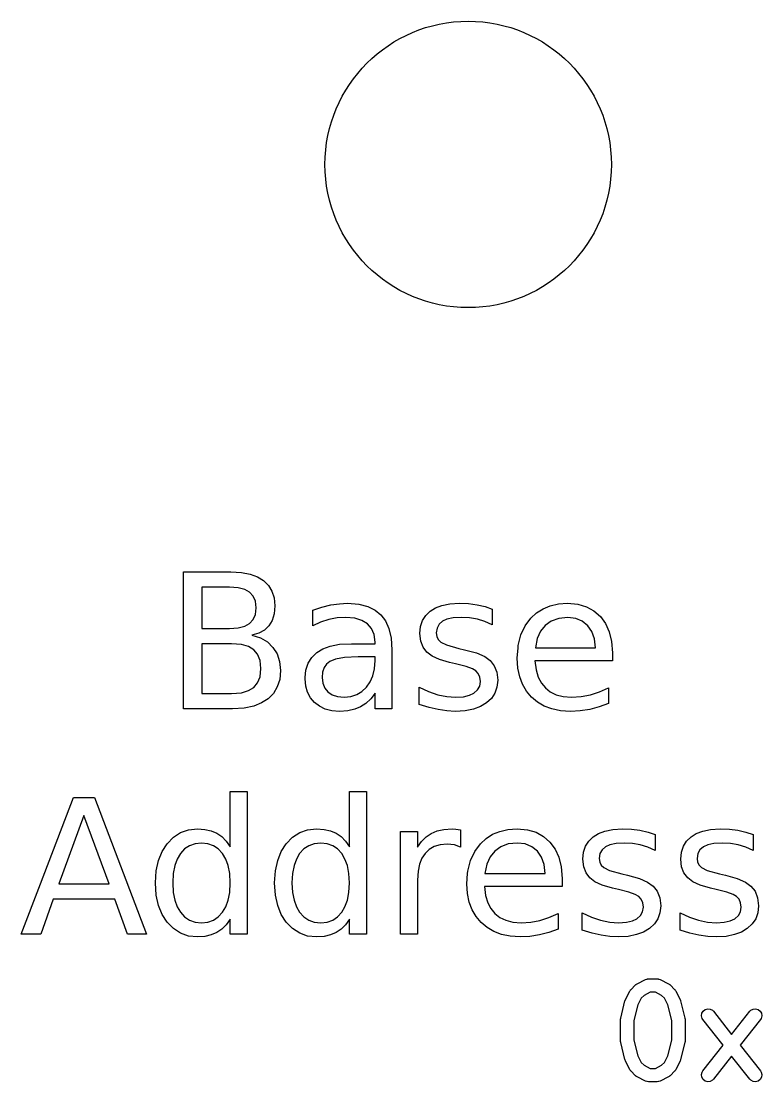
# Model space of a CAD drawing. Extents: x 2.38 to 6.32, y -6.44 to -4.5.
# Drawn here: x 2.3834 to 2.7092, y -5.576 to -5.1095 of the extents above; entities that cross this region are included whole.
import ezdxf

# ---------------------------------------------------------------- set-up
doc = ezdxf.new("R2010")
doc.units = 0
doc.header["$MEASUREMENT"] = 0
doc.layers.add('BLACK', color=7, linetype='CONTINUOUS')

msp = doc.modelspace()

# ---------------------------------------------------------------- linework, layer by layer
at = {"layer": 'BLACK', "linetype": 'CONTINUOUS'}
for p, q in [((2.45473, -5.3766), (2.45473, -5.35168)), ((2.45473, -5.35168), (2.47555, -5.35168)), ((2.47555, -5.35168), (2.48028, -5.35196)), ((2.48028, -5.35196), (2.48416, -5.35275)), ((2.48416, -5.35275), (2.48733, -5.35396)), ((2.48733, -5.35396), (2.48991, -5.35556)), ((2.47494, -5.35837), (2.46288, -5.35837)), ((2.46288, -5.35837), (2.46288, -5.3766)), ((2.47888, -5.35867), (2.47494, -5.35837)), ((2.48176, -5.35946), (2.47888, -5.35867)), ((2.48384, -5.36064), (2.48176, -5.35946)), ((2.48991, -5.35556), (2.4921, -5.35769)), ((2.4921, -5.35769), (2.49365, -5.36018)), ((2.48543, -5.36235), (2.48384, -5.36064)), ((2.48641, -5.36457), (2.48543, -5.36235)), ((2.49365, -5.36018), (2.49462, -5.36312)), ((2.49462, -5.36312), (2.49495, -5.36662)), ((2.48677, -5.36748), (2.48641, -5.36457)), ((2.48641, -5.37042), (2.48677, -5.36748)), ((2.49495, -5.36662), (2.49464, -5.37024)), ((2.51161, -5.36852), (2.51567, -5.3672)), ((2.51161, -5.37545), (2.51161, -5.36852)), ((2.51567, -5.3672), (2.51951, -5.36627)), ((2.51951, -5.36627), (2.52333, -5.36571)), ((2.52333, -5.36571), (2.52698, -5.36552)), ((2.52698, -5.36552), (2.53189, -5.36589)), ((2.53189, -5.36589), (2.53586, -5.36691)), ((2.53586, -5.36691), (2.53906, -5.36849)), ((2.53906, -5.36849), (2.54162, -5.37061)), ((2.56331, -5.36899), (2.56563, -5.36756)), ((2.56563, -5.36756), (2.56846, -5.36648)), ((2.56846, -5.36648), (2.57193, -5.36578)), ((2.57193, -5.36578), (2.57614, -5.36552)), ((2.57614, -5.36552), (2.58019, -5.36569)), ((2.58019, -5.36569), (2.58389, -5.36616)), ((2.58389, -5.36616), (2.58742, -5.36696)), ((2.58742, -5.36696), (2.59058, -5.36806)), ((2.59058, -5.36806), (2.59058, -5.37498)), ((2.61011, -5.36973), (2.61293, -5.36793)), ((2.61293, -5.36793), (2.61611, -5.36662)), ((2.61611, -5.36662), (2.61968, -5.36581)), ((2.61968, -5.36581), (2.62374, -5.36552)), ((2.62374, -5.36552), (2.62822, -5.36592)), ((2.62822, -5.36592), (2.63204, -5.36704)), ((2.63204, -5.36704), (2.63533, -5.36886)), ((2.48384, -5.37435), (2.48542, -5.37265)), ((2.48542, -5.37265), (2.48641, -5.37042)), ((2.49375, -5.37313), (2.49237, -5.37545)), ((2.49464, -5.37024), (2.49375, -5.37313)), ((2.51867, -5.37268), (2.51507, -5.37383)), ((2.52238, -5.37199), (2.51867, -5.37268)), ((2.52621, -5.37175), (2.52238, -5.37199)), ((2.53018, -5.37211), (2.52621, -5.37175)), ((2.53327, -5.37307), (2.53018, -5.37211)), ((2.53567, -5.37458), (2.53327, -5.37307)), ((2.54162, -5.37061), (2.54362, -5.37327)), ((2.54362, -5.37327), (2.54512, -5.37661)), ((2.5591, -5.37573), (2.55996, -5.37311)), ((2.55996, -5.37311), (2.56135, -5.37089)), ((2.56135, -5.37089), (2.56331, -5.36899)), ((2.56874, -5.37345), (2.5672, -5.37477)), ((2.57067, -5.37258), (2.56874, -5.37345)), ((2.57336, -5.37198), (2.57067, -5.37258)), ((2.57703, -5.37175), (2.57336, -5.37198)), ((2.58062, -5.37196), (2.57703, -5.37175)), ((2.58405, -5.37256), (2.58062, -5.37196)), ((2.58737, -5.37357), (2.58405, -5.37256)), ((2.60504, -5.37547), (2.60758, -5.37205)), ((2.60758, -5.37205), (2.61011, -5.36973)), ((2.61655, -5.37336), (2.61387, -5.37527)), ((2.61982, -5.37218), (2.61655, -5.37336)), ((2.62382, -5.37175), (2.61982, -5.37218)), ((2.62732, -5.37218), (2.62382, -5.37175)), ((2.63021, -5.37339), (2.62732, -5.37218)), ((2.63264, -5.3754), (2.63021, -5.37339)), ((2.63533, -5.36886), (2.63816, -5.37138)), ((2.63816, -5.37138), (2.64041, -5.37444)), ((2.45473, -5.40522), (2.45473, -5.3766)), ((2.46288, -5.3766), (2.47494, -5.3766)), ((2.47494, -5.3766), (2.47888, -5.3763)), ((2.47888, -5.3763), (2.48176, -5.37552)), ((2.48176, -5.37552), (2.48384, -5.37435)), ((2.49045, -5.37731), (2.48796, -5.37868)), ((2.49237, -5.37545), (2.49045, -5.37731)), ((2.51507, -5.37383), (2.51161, -5.37545)), ((2.53751, -5.37667), (2.53567, -5.37458)), ((2.53864, -5.37928), (2.53751, -5.37667)), ((2.54512, -5.37661), (2.5461, -5.3808)), ((2.55879, -5.37883), (2.5591, -5.37573)), ((2.5663, -5.37642), (2.56598, -5.37852)), ((2.5672, -5.37477), (2.5663, -5.37642)), ((2.59058, -5.37498), (2.58737, -5.37357)), ((2.60318, -5.37947), (2.60504, -5.37547)), ((2.6118, -5.37784), (2.61036, -5.38108)), ((2.61387, -5.37527), (2.6118, -5.37784)), ((2.63445, -5.378), (2.63264, -5.3754)), ((2.6356, -5.3812), (2.63445, -5.378)), ((2.64041, -5.37444), (2.64206, -5.37804)), ((2.64206, -5.37804), (2.6431, -5.38228)), ((2.48796, -5.37868), (2.48479, -5.37954)), ((2.48479, -5.37954), (2.4886, -5.38075)), ((2.4886, -5.38075), (2.49167, -5.38254)), ((2.49167, -5.38254), (2.49412, -5.38491)), ((2.53904, -5.38256), (2.53864, -5.37928)), ((2.53904, -5.38329), (2.53904, -5.38256)), ((2.5461, -5.3808), (2.54646, -5.38602)), ((2.55916, -5.3822), (2.55879, -5.37883)), ((2.5602, -5.3849), (2.55916, -5.3822)), ((2.56598, -5.37852), (2.5662, -5.38014)), ((2.5662, -5.38014), (2.56686, -5.38147)), ((2.56686, -5.38147), (2.56795, -5.38257)), ((2.56795, -5.38257), (2.57047, -5.38384)), ((2.60201, -5.38416), (2.60318, -5.37947)), ((2.61036, -5.38108), (2.60958, -5.38518)), ((2.63604, -5.38514), (2.6356, -5.3812)), ((2.6431, -5.38228), (2.64347, -5.3873)), ((2.47595, -5.38329), (2.46288, -5.38329)), ((2.46288, -5.38329), (2.46288, -5.40522)), ((2.48027, -5.38364), (2.47595, -5.38329)), ((2.48342, -5.38457), (2.48027, -5.38364)), ((2.48569, -5.38596), (2.48342, -5.38457)), ((2.48739, -5.38795), (2.48569, -5.38596)), ((2.49412, -5.38491), (2.49594, -5.38779)), ((2.51121, -5.3893), (2.5134, -5.38718)), ((2.5134, -5.38718), (2.51601, -5.3856)), ((2.51601, -5.3856), (2.51931, -5.38438)), ((2.51931, -5.38438), (2.52346, -5.38358)), ((2.52346, -5.38358), (2.52863, -5.38329)), ((2.52863, -5.38329), (2.53904, -5.38329)), ((2.54646, -5.38602), (2.54646, -5.41191)), ((2.56186, -5.38708), (2.5602, -5.3849)), ((2.56409, -5.38877), (2.56186, -5.38708)), ((2.57047, -5.38384), (2.5759, -5.38537)), ((2.5759, -5.38537), (2.57844, -5.38594)), ((2.57844, -5.38594), (2.58365, -5.38738)), ((2.58365, -5.38738), (2.58726, -5.389)), ((2.60159, -5.3897), (2.60193, -5.38518)), ((2.60193, -5.38518), (2.60201, -5.38416)), ((2.60958, -5.38518), (2.63604, -5.38514)), ((2.64347, -5.3873), (2.64347, -5.39091)), ((2.48846, -5.39063), (2.48739, -5.38795)), ((2.48886, -5.39423), (2.48846, -5.39063)), ((2.49594, -5.38779), (2.49706, -5.39115)), ((2.49706, -5.39115), (2.49745, -5.3951)), ((2.50865, -5.39495), (2.50964, -5.39187)), ((2.50964, -5.39187), (2.51121, -5.3893)), ((2.51919, -5.39113), (2.51771, -5.39231)), ((2.52164, -5.39011), (2.51919, -5.39113)), ((2.5256, -5.38936), (2.52164, -5.39011)), ((2.53166, -5.38906), (2.5256, -5.38936)), ((2.53904, -5.38906), (2.53166, -5.38906)), ((2.53878, -5.39437), (2.53904, -5.39072)), ((2.53904, -5.39072), (2.53904, -5.38906)), ((2.56732, -5.39027), (2.56409, -5.38877)), ((2.57183, -5.39154), (2.56732, -5.39027)), ((2.57441, -5.39214), (2.57183, -5.39154)), ((2.57906, -5.39333), (2.57441, -5.39214)), ((2.58726, -5.389), (2.58968, -5.39074)), ((2.58968, -5.39074), (2.59148, -5.393)), ((2.60187, -5.39402), (2.60159, -5.3897)), ((2.64347, -5.39091), (2.60934, -5.39091)), ((2.60934, -5.39091), (2.60986, -5.39479)), ((2.48847, -5.39781), (2.48886, -5.39423)), ((2.49745, -5.3951), (2.49708, -5.39903)), ((2.50835, -5.39819), (2.50865, -5.39495)), ((2.51597, -5.39575), (2.51572, -5.39819)), ((2.51664, -5.39383), (2.51597, -5.39575)), ((2.51771, -5.39231), (2.51664, -5.39383)), ((2.53805, -5.39748), (2.53878, -5.39437)), ((2.58184, -5.39438), (2.57906, -5.39333)), ((2.58334, -5.39526), (2.58184, -5.39438)), ((2.58446, -5.39648), (2.58334, -5.39526)), ((2.58514, -5.398), (2.58446, -5.39648)), ((2.59148, -5.393), (2.5926, -5.39582)), ((2.5926, -5.39582), (2.593, -5.39938)), ((2.60267, -5.39782), (2.60187, -5.39402)), ((2.60986, -5.39479), (2.61083, -5.39799)), ((2.48569, -5.40251), (2.48739, -5.4005)), ((2.48739, -5.4005), (2.48847, -5.39781)), ((2.49708, -5.39903), (2.49603, -5.40234)), ((2.5083, -5.3987), (2.50835, -5.39819)), ((2.50858, -5.40193), (2.5083, -5.3987)), ((2.51572, -5.39819), (2.51603, -5.40073)), ((2.51603, -5.40073), (2.5169, -5.40279)), ((2.53531, -5.40243), (2.53689, -5.40014)), ((2.53689, -5.40014), (2.53805, -5.39748)), ((2.58506, -5.40197), (2.58538, -5.39993)), ((2.58538, -5.39993), (2.58514, -5.398)), ((2.593, -5.39938), (2.59268, -5.40242)), ((2.60395, -5.40117), (2.60267, -5.39782)), ((2.60569, -5.40413), (2.60395, -5.40117)), ((2.61083, -5.39799), (2.6122, -5.40061)), ((2.6122, -5.40061), (2.61396, -5.40276)), ((2.45473, -5.41191), (2.45473, -5.40522)), ((2.46288, -5.40522), (2.47595, -5.40522)), ((2.47595, -5.40522), (2.48027, -5.40486)), ((2.48027, -5.40486), (2.48342, -5.40392)), ((2.48342, -5.40392), (2.48569, -5.40251)), ((2.49434, -5.40514), (2.49196, -5.40753)), ((2.49603, -5.40234), (2.49434, -5.40514)), ((2.50936, -5.40469), (2.50858, -5.40193)), ((2.51063, -5.40708), (2.50936, -5.40469)), ((2.5169, -5.40279), (2.51832, -5.4045)), ((2.51832, -5.4045), (2.52019, -5.40576)), ((2.52019, -5.40576), (2.52251, -5.40655)), ((2.52841, -5.40654), (2.53101, -5.40571)), ((2.53101, -5.40571), (2.53329, -5.40435)), ((2.53329, -5.40435), (2.53531, -5.40243)), ((2.53904, -5.40499), (2.53716, -5.40756)), ((2.53904, -5.41191), (2.53904, -5.40499)), ((2.55847, -5.41006), (2.55847, -5.40245)), ((2.55847, -5.40245), (2.56262, -5.40439)), ((2.56262, -5.40439), (2.56658, -5.40574)), ((2.56658, -5.40574), (2.57058, -5.40656)), ((2.57796, -5.4066), (2.58059, -5.40597)), ((2.58059, -5.40597), (2.58256, -5.40503)), ((2.58256, -5.40503), (2.58414, -5.40364)), ((2.58414, -5.40364), (2.58506, -5.40197)), ((2.59175, -5.40505), (2.59022, -5.40735)), ((2.59268, -5.40242), (2.59175, -5.40505)), ((2.60791, -5.40676), (2.60569, -5.40413)), ((2.61396, -5.40276), (2.61614, -5.40449)), ((2.61614, -5.40449), (2.61872, -5.40575)), ((2.61872, -5.40575), (2.6218, -5.40655)), ((2.6297, -5.40657), (2.63377, -5.40579)), ((2.63377, -5.40579), (2.63773, -5.40451)), ((2.63773, -5.40451), (2.64173, -5.40268)), ((2.64173, -5.40268), (2.64173, -5.4096)), ((2.48569, -5.41071), (2.48148, -5.41159)), ((2.48914, -5.40934), (2.48569, -5.41071)), ((2.49196, -5.40753), (2.48914, -5.40934)), ((2.51239, -5.40916), (2.51063, -5.40708)), ((2.51455, -5.41082), (2.51239, -5.40916)), ((2.52251, -5.40655), (2.52541, -5.40683)), ((2.52541, -5.40683), (2.52841, -5.40654)), ((2.53505, -5.40957), (2.5327, -5.41109)), ((2.53716, -5.40756), (2.53505, -5.40957)), ((2.5628, -5.4114), (2.55847, -5.41006)), ((2.57058, -5.40656), (2.57449, -5.40683)), ((2.57449, -5.40683), (2.57796, -5.4066)), ((2.58802, -5.40938), (2.58547, -5.41091)), ((2.59022, -5.40735), (2.58802, -5.40938)), ((2.61053, -5.40897), (2.60791, -5.40676)), ((2.6135, -5.41071), (2.61053, -5.40897)), ((2.61686, -5.41199), (2.6135, -5.41071)), ((2.6218, -5.40655), (2.62548, -5.40683)), ((2.62548, -5.40683), (2.6297, -5.40657)), ((2.64173, -5.4096), (2.63768, -5.41109)), ((2.47635, -5.41191), (2.45473, -5.41191)), ((2.48148, -5.41159), (2.47635, -5.41191)), ((2.51705, -5.41204), (2.51455, -5.41082)), ((2.51998, -5.4128), (2.51705, -5.41204)), ((2.52343, -5.41306), (2.51998, -5.4128)), ((2.52704, -5.41282), (2.52343, -5.41306)), ((2.53011, -5.41215), (2.52704, -5.41282)), ((2.5327, -5.41109), (2.53011, -5.41215)), ((2.54646, -5.41191), (2.53904, -5.41191)), ((2.56676, -5.41231), (2.5628, -5.4114)), ((2.57067, -5.41288), (2.56676, -5.41231)), ((2.57432, -5.41306), (2.57067, -5.41288)), ((2.57873, -5.4128), (2.57432, -5.41306)), ((2.58241, -5.41206), (2.57873, -5.4128)), ((2.58547, -5.41091), (2.58241, -5.41206)), ((2.62068, -5.41278), (2.61686, -5.41199)), ((2.62503, -5.41306), (2.62068, -5.41278)), ((2.62932, -5.41284), (2.62503, -5.41306)), ((2.63354, -5.41218), (2.62932, -5.41284)), ((2.63768, -5.41109), (2.63354, -5.41218)), ((2.39183, -5.48897), (2.40637, -5.45089)), ((2.40637, -5.45089), (2.41561, -5.45089)), ((2.41561, -5.45089), (2.43856, -5.51112)), ((2.47534, -5.47258), (2.47534, -5.44835)), ((2.47534, -5.44835), (2.48277, -5.44835)), ((2.48277, -5.44835), (2.48277, -5.51112)), ((2.52779, -5.47258), (2.52779, -5.44835)), ((2.52779, -5.44835), (2.53521, -5.44835)), ((2.53521, -5.44835), (2.53521, -5.51112)), ((2.41096, -5.45893), (2.39991, -5.48897)), ((2.42206, -5.48897), (2.41096, -5.45893)), ((2.45034, -5.46838), (2.45345, -5.46636)), ((2.45345, -5.46636), (2.45692, -5.46515)), ((2.45692, -5.46515), (2.46086, -5.46474)), ((2.46086, -5.46474), (2.46415, -5.46497)), ((2.46415, -5.46497), (2.46698, -5.46562)), ((2.46698, -5.46562), (2.46943, -5.46667)), ((2.46943, -5.46667), (2.47163, -5.46815)), ((2.50278, -5.46838), (2.50589, -5.46636)), ((2.50589, -5.46636), (2.50936, -5.46515)), ((2.50936, -5.46515), (2.5133, -5.46474)), ((2.5133, -5.46474), (2.51659, -5.46497)), ((2.51659, -5.46497), (2.51943, -5.46562)), ((2.51943, -5.46562), (2.52188, -5.46667)), ((2.52188, -5.46667), (2.52408, -5.46815)), ((2.55022, -5.51112), (2.55022, -5.46589)), ((2.55022, -5.46589), (2.55768, -5.46589)), ((2.55768, -5.46589), (2.55768, -5.47281)), ((2.56146, -5.46826), (2.56377, -5.46673)), ((2.56377, -5.46673), (2.56635, -5.46565)), ((2.56635, -5.46565), (2.56936, -5.46498)), ((2.56936, -5.46498), (2.57289, -5.46474)), ((2.57289, -5.46474), (2.57458, -5.46485)), ((2.57458, -5.46485), (2.57664, -5.4652)), ((2.57664, -5.4652), (2.57668, -5.47281)), ((2.59075, -5.46714), (2.59392, -5.46583)), ((2.59392, -5.46583), (2.5975, -5.46502)), ((2.5975, -5.46502), (2.60156, -5.46474)), ((2.60156, -5.46474), (2.60604, -5.46513)), ((2.60604, -5.46513), (2.60986, -5.46626)), ((2.60986, -5.46626), (2.61314, -5.46807)), ((2.635, -5.4682), (2.63731, -5.46677)), ((2.63731, -5.46677), (2.64015, -5.46569)), ((2.64015, -5.46569), (2.64361, -5.46499)), ((2.64361, -5.46499), (2.64783, -5.46474)), ((2.64783, -5.46474), (2.65188, -5.4649)), ((2.65188, -5.4649), (2.65557, -5.46537)), ((2.65557, -5.46537), (2.65911, -5.46618)), ((2.65911, -5.46618), (2.66227, -5.46727)), ((2.67804, -5.4682), (2.68035, -5.46677)), ((2.68035, -5.46677), (2.68319, -5.46569)), ((2.68319, -5.46569), (2.68665, -5.46499)), ((2.68665, -5.46499), (2.69087, -5.46474)), ((2.69087, -5.46474), (2.69492, -5.4649)), ((2.69492, -5.4649), (2.69861, -5.46537)), ((2.69861, -5.46537), (2.70215, -5.46618)), ((2.70215, -5.46618), (2.70531, -5.46727)), ((2.44535, -5.47466), (2.44753, -5.47128)), ((2.44753, -5.47128), (2.45034, -5.46838)), ((2.45984, -5.47127), (2.4574, -5.47214)), ((2.46267, -5.47097), (2.45984, -5.47127)), ((2.46551, -5.47127), (2.46267, -5.47097)), ((2.46795, -5.47214), (2.46551, -5.47127)), ((2.47163, -5.46815), (2.4736, -5.4701)), ((2.4736, -5.4701), (2.47534, -5.47258)), ((2.4978, -5.47466), (2.49997, -5.47128)), ((2.49997, -5.47128), (2.50278, -5.46838)), ((2.51228, -5.47127), (2.50985, -5.47214)), ((2.51512, -5.47097), (2.51228, -5.47127)), ((2.51796, -5.47127), (2.51512, -5.47097)), ((2.5204, -5.47214), (2.51796, -5.47127)), ((2.52408, -5.46815), (2.52604, -5.4701)), ((2.52604, -5.4701), (2.52779, -5.47258)), ((2.55768, -5.47281), (2.55944, -5.47027)), ((2.55944, -5.47027), (2.56146, -5.46826)), ((2.57071, -5.47143), (2.56762, -5.47171)), ((2.57396, -5.47177), (2.57071, -5.47143)), ((2.58286, -5.47468), (2.5854, -5.47127)), ((2.5854, -5.47127), (2.58792, -5.46894)), ((2.58792, -5.46894), (2.59075, -5.46714)), ((2.59763, -5.47139), (2.59437, -5.47257)), ((2.60164, -5.47097), (2.59763, -5.47139)), ((2.60513, -5.47139), (2.60164, -5.47097)), ((2.60803, -5.4726), (2.60513, -5.47139)), ((2.61314, -5.46807), (2.61598, -5.47059)), ((2.61598, -5.47059), (2.61822, -5.47365)), ((2.63164, -5.47233), (2.63304, -5.4701)), ((2.63304, -5.4701), (2.635, -5.4682)), ((2.64504, -5.47119), (2.64235, -5.47179)), ((2.64872, -5.47097), (2.64504, -5.47119)), ((2.6523, -5.47117), (2.64872, -5.47097)), ((2.65573, -5.47177), (2.6523, -5.47117)), ((2.66227, -5.46727), (2.66227, -5.4742)), ((2.67468, -5.47233), (2.67608, -5.4701)), ((2.67608, -5.4701), (2.67804, -5.4682)), ((2.68808, -5.47119), (2.68539, -5.47179)), ((2.69176, -5.47097), (2.68808, -5.47119)), ((2.69534, -5.47117), (2.69176, -5.47097)), ((2.69877, -5.47177), (2.69534, -5.47117)), ((2.70531, -5.46727), (2.70531, -5.4742)), ((2.44375, -5.47859), (2.44535, -5.47466)), ((2.45342, -5.47564), (2.45202, -5.47802)), ((2.45528, -5.47358), (2.45342, -5.47564)), ((2.4574, -5.47214), (2.45528, -5.47358)), ((2.47008, -5.47358), (2.46795, -5.47214)), ((2.47195, -5.47564), (2.47008, -5.47358)), ((2.47336, -5.47802), (2.47195, -5.47564)), ((2.4962, -5.47859), (2.4978, -5.47466)), ((2.50586, -5.47564), (2.50447, -5.47802)), ((2.50772, -5.47358), (2.50586, -5.47564)), ((2.50985, -5.47214), (2.50772, -5.47358)), ((2.52253, -5.47358), (2.5204, -5.47214)), ((2.5244, -5.47564), (2.52253, -5.47358)), ((2.5258, -5.47802), (2.5244, -5.47564)), ((2.56105, -5.47551), (2.55966, -5.47761)), ((2.56287, -5.47376), (2.56105, -5.47551)), ((2.56504, -5.4725), (2.56287, -5.47376)), ((2.56762, -5.47171), (2.56504, -5.4725)), ((2.57668, -5.47281), (2.57396, -5.47177)), ((2.581, -5.47868), (2.58286, -5.47468)), ((2.59169, -5.47449), (2.58962, -5.47705)), ((2.59437, -5.47257), (2.59169, -5.47449)), ((2.61045, -5.47461), (2.60803, -5.4726)), ((2.61226, -5.47721), (2.61045, -5.47461)), ((2.61822, -5.47365), (2.61987, -5.47725)), ((2.63048, -5.47804), (2.63078, -5.47494)), ((2.63078, -5.47494), (2.63164, -5.47233)), ((2.63798, -5.47563), (2.63766, -5.47773)), ((2.63889, -5.47398), (2.63798, -5.47563)), ((2.64043, -5.47266), (2.63889, -5.47398)), ((2.64235, -5.47179), (2.64043, -5.47266)), ((2.65906, -5.47278), (2.65573, -5.47177)), ((2.66227, -5.4742), (2.65906, -5.47278)), ((2.67352, -5.47804), (2.67382, -5.47494)), ((2.67382, -5.47494), (2.67468, -5.47233)), ((2.68102, -5.47563), (2.6807, -5.47773)), ((2.68193, -5.47398), (2.68102, -5.47563)), ((2.68347, -5.47266), (2.68193, -5.47398)), ((2.68539, -5.47179), (2.68347, -5.47266)), ((2.7021, -5.47278), (2.69877, -5.47177)), ((2.70531, -5.4742), (2.7021, -5.47278)), ((2.44274, -5.48316), (2.44375, -5.47859)), ((2.45202, -5.47802), (2.45097, -5.48089)), ((2.47441, -5.48089), (2.47336, -5.47802)), ((2.49519, -5.48316), (2.4962, -5.47859)), ((2.50447, -5.47802), (2.50342, -5.48089)), ((2.52686, -5.48089), (2.5258, -5.47802)), ((2.55861, -5.4802), (2.55793, -5.48336)), ((2.55966, -5.47761), (2.55861, -5.4802)), ((2.57982, -5.48338), (2.581, -5.47868)), ((2.58817, -5.48029), (2.5874, -5.48439)), ((2.58962, -5.47705), (2.58817, -5.48029)), ((2.61341, -5.48041), (2.61226, -5.47721)), ((2.61386, -5.48435), (2.61341, -5.48041)), ((2.61987, -5.47725), (2.62092, -5.4815)), ((2.63085, -5.48141), (2.63048, -5.47804)), ((2.63766, -5.47773), (2.63789, -5.47935)), ((2.63789, -5.47935), (2.63854, -5.48068)), ((2.63854, -5.48068), (2.63964, -5.48178)), ((2.67389, -5.48141), (2.67352, -5.47804)), ((2.6807, -5.47773), (2.68093, -5.47935)), ((2.68093, -5.47935), (2.68158, -5.48068)), ((2.68158, -5.48068), (2.68268, -5.48178)), ((2.44238, -5.48851), (2.44274, -5.48316)), ((2.45029, -5.48435), (2.45005, -5.48851)), ((2.45097, -5.48089), (2.45029, -5.48435)), ((2.4751, -5.48435), (2.47441, -5.48089)), ((2.47534, -5.48851), (2.4751, -5.48435)), ((2.49483, -5.48851), (2.49519, -5.48316)), ((2.50274, -5.48435), (2.50249, -5.48851)), ((2.50342, -5.48089), (2.50274, -5.48435)), ((2.52754, -5.48435), (2.52686, -5.48089)), ((2.52779, -5.48851), (2.52754, -5.48435)), ((2.55793, -5.48336), (2.55768, -5.48723)), ((2.57941, -5.48891), (2.57975, -5.48439)), ((2.57975, -5.48439), (2.57982, -5.48338)), ((2.5874, -5.48439), (2.61386, -5.48435)), ((2.62092, -5.4815), (2.62129, -5.48652)), ((2.63188, -5.48411), (2.63085, -5.48141)), ((2.63355, -5.48629), (2.63188, -5.48411)), ((2.63964, -5.48178), (2.64216, -5.48305)), ((2.64216, -5.48305), (2.64759, -5.48459)), ((2.64759, -5.48459), (2.65013, -5.48515)), ((2.65013, -5.48515), (2.65533, -5.48659)), ((2.67492, -5.48411), (2.67389, -5.48141)), ((2.67659, -5.48629), (2.67492, -5.48411)), ((2.68268, -5.48178), (2.6852, -5.48305)), ((2.6852, -5.48305), (2.69063, -5.48459)), ((2.69063, -5.48459), (2.69317, -5.48515)), ((2.69317, -5.48515), (2.69837, -5.48659)), ((2.38337, -5.51112), (2.39183, -5.48897)), ((2.39991, -5.48897), (2.42206, -5.48897)), ((2.44274, -5.49385), (2.44238, -5.48851)), ((2.45005, -5.48851), (2.45029, -5.49266)), ((2.4751, -5.49266), (2.47534, -5.48851)), ((2.49519, -5.49385), (2.49483, -5.48851)), ((2.50249, -5.48851), (2.50274, -5.49266)), ((2.52754, -5.49266), (2.52779, -5.48851)), ((2.55768, -5.48723), (2.55768, -5.51112)), ((2.57969, -5.49323), (2.57941, -5.48891)), ((2.62129, -5.48652), (2.62129, -5.49012)), ((2.63578, -5.48798), (2.63355, -5.48629)), ((2.639, -5.48949), (2.63578, -5.48798)), ((2.64351, -5.49075), (2.639, -5.48949)), ((2.65533, -5.48659), (2.65895, -5.48821)), ((2.65895, -5.48821), (2.66136, -5.48995)), ((2.66136, -5.48995), (2.66317, -5.49221)), ((2.67882, -5.48798), (2.67659, -5.48629)), ((2.68204, -5.48949), (2.67882, -5.48798)), ((2.68655, -5.49075), (2.68204, -5.48949)), ((2.69837, -5.48659), (2.70199, -5.48821)), ((2.70199, -5.48821), (2.7044, -5.48995)), ((2.7044, -5.48995), (2.70621, -5.49221)), ((2.44375, -5.49842), (2.44274, -5.49385)), ((2.45029, -5.49266), (2.45097, -5.49612)), ((2.47441, -5.49612), (2.4751, -5.49266)), ((2.4962, -5.49842), (2.49519, -5.49385)), ((2.50274, -5.49266), (2.50342, -5.49612)), ((2.52686, -5.49612), (2.52754, -5.49266)), ((2.58049, -5.49703), (2.57969, -5.49323)), ((2.62129, -5.49012), (2.58715, -5.49012)), ((2.58715, -5.49012), (2.58767, -5.494)), ((2.58767, -5.494), (2.58864, -5.4972)), ((2.64609, -5.49135), (2.64351, -5.49075)), ((2.65075, -5.49254), (2.64609, -5.49135)), ((2.65353, -5.49359), (2.65075, -5.49254)), ((2.65503, -5.49448), (2.65353, -5.49359)), ((2.65614, -5.49569), (2.65503, -5.49448)), ((2.66317, -5.49221), (2.66429, -5.49504)), ((2.68913, -5.49135), (2.68655, -5.49075)), ((2.69379, -5.49254), (2.68913, -5.49135)), ((2.69657, -5.49359), (2.69379, -5.49254)), ((2.69807, -5.49448), (2.69657, -5.49359)), ((2.69918, -5.49569), (2.69807, -5.49448)), ((2.70621, -5.49221), (2.70733, -5.49504)), ((2.39745, -5.49566), (2.39196, -5.51112)), ((2.4246, -5.49566), (2.39745, -5.49566)), ((2.43009, -5.51112), (2.4246, -5.49566)), ((2.44535, -5.50235), (2.44375, -5.49842)), ((2.45097, -5.49612), (2.45202, -5.499)), ((2.45202, -5.499), (2.45342, -5.50138)), ((2.47195, -5.50138), (2.47336, -5.49899)), ((2.47336, -5.49899), (2.47441, -5.49612)), ((2.4978, -5.50235), (2.4962, -5.49842)), ((2.50342, -5.49612), (2.50447, -5.499)), ((2.50447, -5.499), (2.50586, -5.50138)), ((2.5244, -5.50138), (2.5258, -5.49899)), ((2.5258, -5.49899), (2.52686, -5.49612)), ((2.58176, -5.50038), (2.58049, -5.49703)), ((2.58864, -5.4972), (2.59001, -5.49983)), ((2.65682, -5.49721), (2.65614, -5.49569)), ((2.65675, -5.50118), (2.65707, -5.49914)), ((2.65707, -5.49914), (2.65682, -5.49721)), ((2.66429, -5.49504), (2.66469, -5.49859)), ((2.66469, -5.49859), (2.66437, -5.50163)), ((2.69986, -5.49721), (2.69918, -5.49569)), ((2.69979, -5.50118), (2.70011, -5.49914)), ((2.70011, -5.49914), (2.69986, -5.49721)), ((2.70733, -5.49504), (2.70773, -5.49859)), ((2.70773, -5.49859), (2.70741, -5.50163)), ((2.44753, -5.50573), (2.44535, -5.50235)), ((2.45342, -5.50138), (2.45528, -5.50344)), ((2.45528, -5.50344), (2.4574, -5.50487)), ((2.46795, -5.50487), (2.47008, -5.50344)), ((2.47008, -5.50344), (2.47195, -5.50138)), ((2.49997, -5.50573), (2.4978, -5.50235)), ((2.50586, -5.50138), (2.50772, -5.50344)), ((2.50772, -5.50344), (2.50985, -5.50487)), ((2.5204, -5.50487), (2.52253, -5.50344)), ((2.52253, -5.50344), (2.5244, -5.50138)), ((2.5835, -5.50334), (2.58176, -5.50038)), ((2.58572, -5.50597), (2.5835, -5.50334)), ((2.59001, -5.49983), (2.59177, -5.50197)), ((2.59177, -5.50197), (2.59395, -5.5037)), ((2.59395, -5.5037), (2.59654, -5.50496)), ((2.61158, -5.50501), (2.61555, -5.50372)), ((2.61555, -5.50372), (2.61955, -5.50189)), ((2.61955, -5.50189), (2.61955, -5.50881)), ((2.63016, -5.50928), (2.63016, -5.50166)), ((2.63016, -5.50166), (2.6343, -5.5036)), ((2.6343, -5.5036), (2.63827, -5.50495)), ((2.65424, -5.50424), (2.65583, -5.50285)), ((2.65583, -5.50285), (2.65675, -5.50118)), ((2.66437, -5.50163), (2.66344, -5.50426)), ((2.6732, -5.50928), (2.6732, -5.50166)), ((2.6732, -5.50166), (2.67734, -5.5036)), ((2.67734, -5.5036), (2.68131, -5.50495)), ((2.69728, -5.50424), (2.69887, -5.50285)), ((2.69887, -5.50285), (2.69979, -5.50118)), ((2.70741, -5.50163), (2.70648, -5.50426)), ((2.45034, -5.50863), (2.44753, -5.50573)), ((2.45345, -5.51065), (2.45034, -5.50863)), ((2.4574, -5.50487), (2.45984, -5.50574)), ((2.45984, -5.50574), (2.46267, -5.50604)), ((2.46267, -5.50604), (2.46551, -5.50574)), ((2.46551, -5.50574), (2.46795, -5.50487)), ((2.4736, -5.50691), (2.47164, -5.50886)), ((2.47534, -5.50443), (2.4736, -5.50691)), ((2.47534, -5.51112), (2.47534, -5.50443)), ((2.50278, -5.50863), (2.49997, -5.50573)), ((2.50589, -5.51065), (2.50278, -5.50863)), ((2.50985, -5.50487), (2.51228, -5.50574)), ((2.51228, -5.50574), (2.51512, -5.50604)), ((2.51512, -5.50604), (2.51796, -5.50574)), ((2.51796, -5.50574), (2.5204, -5.50487)), ((2.52605, -5.50691), (2.52408, -5.50886)), ((2.52779, -5.50443), (2.52605, -5.50691)), ((2.52779, -5.51112), (2.52779, -5.50443)), ((2.58835, -5.50818), (2.58572, -5.50597)), ((2.59132, -5.50992), (2.58835, -5.50818)), ((2.59654, -5.50496), (2.59962, -5.50576)), ((2.59962, -5.50576), (2.60329, -5.50604)), ((2.60329, -5.50604), (2.60752, -5.50578)), ((2.60752, -5.50578), (2.61158, -5.50501)), ((2.63827, -5.50495), (2.64227, -5.50577)), ((2.64227, -5.50577), (2.64617, -5.50604)), ((2.64617, -5.50604), (2.64964, -5.50581)), ((2.64964, -5.50581), (2.65227, -5.50518)), ((2.65227, -5.50518), (2.65424, -5.50424)), ((2.65971, -5.50859), (2.65716, -5.51012)), ((2.66191, -5.50656), (2.65971, -5.50859)), ((2.66344, -5.50426), (2.66191, -5.50656)), ((2.68131, -5.50495), (2.68531, -5.50577)), ((2.68531, -5.50577), (2.68921, -5.50604)), ((2.68921, -5.50604), (2.69268, -5.50581)), ((2.69268, -5.50581), (2.69531, -5.50518)), ((2.69531, -5.50518), (2.69728, -5.50424)), ((2.70275, -5.50859), (2.7002, -5.51012)), ((2.70495, -5.50656), (2.70275, -5.50859)), ((2.70648, -5.50426), (2.70495, -5.50656)), ((2.39196, -5.51112), (2.38337, -5.51112)), ((2.43856, -5.51112), (2.43009, -5.51112)), ((2.45692, -5.51186), (2.45345, -5.51065)), ((2.46086, -5.51228), (2.45692, -5.51186)), ((2.46415, -5.51205), (2.46086, -5.51228)), ((2.46698, -5.51139), (2.46415, -5.51205)), ((2.46943, -5.51035), (2.46698, -5.51139)), ((2.47164, -5.50886), (2.46943, -5.51035)), ((2.48277, -5.51112), (2.47534, -5.51112)), ((2.50936, -5.51186), (2.50589, -5.51065)), ((2.5133, -5.51228), (2.50936, -5.51186)), ((2.51659, -5.51205), (2.5133, -5.51228)), ((2.51943, -5.51139), (2.51659, -5.51205)), ((2.52188, -5.51035), (2.51943, -5.51139)), ((2.52408, -5.50886), (2.52188, -5.51035)), ((2.53521, -5.51112), (2.52779, -5.51112)), ((2.55768, -5.51112), (2.55022, -5.51112)), ((2.59468, -5.5112), (2.59132, -5.50992)), ((2.5985, -5.512), (2.59468, -5.5112)), ((2.60285, -5.51228), (2.5985, -5.512)), ((2.60714, -5.51205), (2.60285, -5.51228)), ((2.61136, -5.51139), (2.60714, -5.51205)), ((2.6155, -5.51031), (2.61136, -5.51139)), ((2.61955, -5.50881), (2.6155, -5.51031)), ((2.63449, -5.51061), (2.63016, -5.50928)), ((2.63845, -5.51153), (2.63449, -5.51061)), ((2.64235, -5.51209), (2.63845, -5.51153)), ((2.64601, -5.51228), (2.64235, -5.51209)), ((2.65042, -5.51201), (2.64601, -5.51228)), ((2.6541, -5.51127), (2.65042, -5.51201)), ((2.65716, -5.51012), (2.6541, -5.51127)), ((2.67753, -5.51061), (2.6732, -5.50928)), ((2.68149, -5.51153), (2.67753, -5.51061)), ((2.68539, -5.51209), (2.68149, -5.51153)), ((2.68905, -5.51228), (2.68539, -5.51209)), ((2.69346, -5.51201), (2.68905, -5.51228)), ((2.69714, -5.51127), (2.69346, -5.51201)), ((2.7002, -5.51012), (2.69714, -5.51127)), ((2.65429, -5.53289), (2.65803, -5.53101)), ((2.65803, -5.53101), (2.65858, -5.53081)), ((2.65858, -5.53081), (2.65868, -5.5308)), ((2.65868, -5.5308), (2.65878, -5.53076)), ((2.65878, -5.53076), (2.65936, -5.5307)), ((2.65936, -5.5307), (2.6631, -5.5307)), ((2.6631, -5.5307), (2.66368, -5.53076)), ((2.66368, -5.53076), (2.66378, -5.5308)), ((2.66378, -5.5308), (2.66388, -5.53081)), ((2.66388, -5.53081), (2.66443, -5.53101)), ((2.66443, -5.53101), (2.66817, -5.53289)), ((2.64921, -5.53983), (2.65109, -5.53608)), ((2.65109, -5.53608), (2.65125, -5.53584)), ((2.65125, -5.53584), (2.65128, -5.53576)), ((2.65128, -5.53576), (2.65134, -5.53568)), ((2.65134, -5.53568), (2.6514, -5.53559)), ((2.6514, -5.53559), (2.65146, -5.53554)), ((2.65146, -5.53554), (2.65164, -5.53532)), ((2.65164, -5.53532), (2.65352, -5.53344)), ((2.65352, -5.53344), (2.65374, -5.53326)), ((2.65374, -5.53326), (2.6538, -5.5332)), ((2.6538, -5.5332), (2.65388, -5.53314)), ((2.65388, -5.53314), (2.65397, -5.53307)), ((2.65397, -5.53307), (2.65404, -5.53304)), ((2.65404, -5.53304), (2.65429, -5.53289)), ((2.66005, -5.53661), (2.65735, -5.53796)), ((2.66241, -5.53661), (2.66005, -5.53661)), ((2.66511, -5.53796), (2.66241, -5.53661)), ((2.66817, -5.53289), (2.66842, -5.53304)), ((2.66842, -5.53304), (2.66849, -5.53307)), ((2.66849, -5.53307), (2.66858, -5.53314)), ((2.66858, -5.53314), (2.66866, -5.5332)), ((2.66866, -5.5332), (2.66872, -5.53326)), ((2.66872, -5.53326), (2.66894, -5.53344)), ((2.66894, -5.53344), (2.67082, -5.53532)), ((2.67082, -5.53532), (2.671, -5.53554)), ((2.671, -5.53554), (2.67106, -5.53559)), ((2.67106, -5.53559), (2.67112, -5.53568)), ((2.67112, -5.53568), (2.67118, -5.53576)), ((2.67118, -5.53576), (2.67121, -5.53584)), ((2.67121, -5.53584), (2.67137, -5.53608)), ((2.67137, -5.53608), (2.67324, -5.53983)), ((2.64712, -5.54794), (2.64899, -5.54044)), ((2.64899, -5.54044), (2.64901, -5.54039)), ((2.64901, -5.54037), (2.6491, -5.54013)), ((2.64901, -5.54039), (2.64901, -5.54037)), ((2.6491, -5.54013), (2.64919, -5.53989)), ((2.64919, -5.53989), (2.6492, -5.53987)), ((2.6492, -5.53987), (2.64921, -5.53983)), ((2.65616, -5.53915), (2.65464, -5.54218)), ((2.65735, -5.53796), (2.65616, -5.53915)), ((2.6663, -5.53915), (2.66511, -5.53796)), ((2.66782, -5.54218), (2.6663, -5.53915)), ((2.67324, -5.53983), (2.67326, -5.53987)), ((2.67326, -5.53987), (2.67327, -5.53989)), ((2.67327, -5.53989), (2.67336, -5.54013)), ((2.67336, -5.54013), (2.67345, -5.54037)), ((2.67345, -5.54037), (2.67345, -5.54039)), ((2.67345, -5.54039), (2.67347, -5.54044)), ((2.67347, -5.54044), (2.67534, -5.54794)), ((2.65464, -5.54218), (2.65293, -5.54902)), ((2.66953, -5.54902), (2.66782, -5.54218)), ((2.68266, -5.547), (2.6828, -5.54586)), ((2.6828, -5.54586), (2.68336, -5.54486)), ((2.68336, -5.54486), (2.68427, -5.54414)), ((2.68427, -5.54414), (2.68537, -5.54383)), ((2.68537, -5.54383), (2.68652, -5.54397)), ((2.68652, -5.54397), (2.68752, -5.54454)), ((2.68752, -5.54454), (2.68792, -5.54495)), ((2.68792, -5.54495), (2.69591, -5.55512)), ((2.69591, -5.55512), (2.7039, -5.54495)), ((2.7039, -5.54495), (2.7043, -5.54454)), ((2.7043, -5.54454), (2.70531, -5.54397)), ((2.70531, -5.54397), (2.70645, -5.54383)), ((2.70645, -5.54383), (2.70756, -5.54414)), ((2.70756, -5.54414), (2.70847, -5.54486)), ((2.70847, -5.54486), (2.70903, -5.54586)), ((2.70903, -5.54586), (2.70917, -5.547)), ((2.64703, -5.54851), (2.64706, -5.54829)), ((2.64704, -5.54855), (2.64703, -5.54851)), ((2.64703, -5.54865), (2.64704, -5.54855)), ((2.64703, -5.55803), (2.64703, -5.54865)), ((2.64706, -5.54829), (2.64709, -5.54808)), ((2.64709, -5.54808), (2.6471, -5.54804)), ((2.6471, -5.54804), (2.64712, -5.54794)), ((2.65293, -5.54902), (2.65293, -5.55766)), ((2.66953, -5.55766), (2.66953, -5.54902)), ((2.67534, -5.54794), (2.67536, -5.54804)), ((2.67536, -5.54804), (2.67537, -5.54808)), ((2.67537, -5.54808), (2.6754, -5.54829)), ((2.6754, -5.54829), (2.67543, -5.54851)), ((2.67543, -5.54851), (2.67542, -5.54855)), ((2.67542, -5.54855), (2.67543, -5.54865)), ((2.67543, -5.54865), (2.67543, -5.55803)), ((2.68297, -5.54811), (2.68266, -5.547)), ((2.68328, -5.5486), (2.68297, -5.54811)), ((2.69216, -5.5599), (2.68328, -5.5486)), ((2.70855, -5.5486), (2.69967, -5.5599)), ((2.70886, -5.54811), (2.70855, -5.5486)), ((2.70917, -5.547), (2.70886, -5.54811)), ((2.64704, -5.55813), (2.64703, -5.55803)), ((2.64703, -5.55817), (2.64704, -5.55813)), ((2.64706, -5.55839), (2.64703, -5.55817)), ((2.64709, -5.5586), (2.64706, -5.55839)), ((2.6471, -5.55864), (2.64709, -5.5586)), ((2.64712, -5.55874), (2.6471, -5.55864)), ((2.64899, -5.56624), (2.64712, -5.55874)), ((2.65293, -5.55766), (2.65464, -5.56449)), ((2.66782, -5.56449), (2.66953, -5.55766)), ((2.67534, -5.55874), (2.67347, -5.56624)), ((2.67536, -5.55864), (2.67534, -5.55874)), ((2.67537, -5.5586), (2.67536, -5.55864)), ((2.6754, -5.55839), (2.67537, -5.5586)), ((2.67543, -5.55817), (2.6754, -5.55839)), ((2.67543, -5.55803), (2.67542, -5.55813)), ((2.67542, -5.55813), (2.67543, -5.55817)), ((2.68328, -5.5712), (2.69216, -5.5599)), ((2.69967, -5.5599), (2.70855, -5.5712)), ((2.65464, -5.56449), (2.65616, -5.56753)), ((2.6663, -5.56753), (2.66782, -5.56449)), ((2.69591, -5.56468), (2.68792, -5.57485)), ((2.7039, -5.57485), (2.69591, -5.56468)), ((2.64901, -5.56628), (2.64899, -5.56624)), ((2.64901, -5.56631), (2.64901, -5.56628)), ((2.6491, -5.56654), (2.64901, -5.56631)), ((2.64919, -5.56679), (2.6491, -5.56654)), ((2.6492, -5.5668), (2.64919, -5.56679)), ((2.64921, -5.56685), (2.6492, -5.5668)), ((2.65109, -5.5706), (2.64921, -5.56685)), ((2.65616, -5.56753), (2.65735, -5.56872)), ((2.65735, -5.56872), (2.66005, -5.57007)), ((2.66241, -5.57007), (2.66511, -5.56872)), ((2.66511, -5.56872), (2.6663, -5.56753)), ((2.67324, -5.56685), (2.67137, -5.5706)), ((2.67326, -5.5668), (2.67324, -5.56685)), ((2.67327, -5.56679), (2.67326, -5.5668)), ((2.67336, -5.56654), (2.67327, -5.56679)), ((2.67345, -5.56631), (2.67336, -5.56654)), ((2.67347, -5.56624), (2.67345, -5.56628)), ((2.67345, -5.56628), (2.67345, -5.56631)), ((2.65125, -5.57084), (2.65109, -5.5706)), ((2.65128, -5.57092), (2.65125, -5.57084)), ((2.65134, -5.571), (2.65128, -5.57092)), ((2.6514, -5.57109), (2.65134, -5.571)), ((2.65146, -5.57114), (2.6514, -5.57109)), ((2.65164, -5.57136), (2.65146, -5.57114)), ((2.65352, -5.57324), (2.65164, -5.57136)), ((2.65374, -5.57342), (2.65352, -5.57324)), ((2.6538, -5.57348), (2.65374, -5.57342)), ((2.65388, -5.57354), (2.6538, -5.57348)), ((2.65397, -5.5736), (2.65388, -5.57354)), ((2.65404, -5.57363), (2.65397, -5.5736)), ((2.65429, -5.57379), (2.65404, -5.57363)), ((2.65803, -5.57567), (2.65429, -5.57379)), ((2.66005, -5.57007), (2.66241, -5.57007)), ((2.66817, -5.57379), (2.66443, -5.57567)), ((2.66842, -5.57363), (2.66817, -5.57379)), ((2.66849, -5.5736), (2.66842, -5.57363)), ((2.66858, -5.57354), (2.66849, -5.5736)), ((2.66866, -5.57348), (2.66858, -5.57354)), ((2.66872, -5.57342), (2.66866, -5.57348)), ((2.66894, -5.57324), (2.66872, -5.57342)), ((2.67082, -5.57136), (2.66894, -5.57324)), ((2.671, -5.57114), (2.67082, -5.57136)), ((2.67106, -5.57109), (2.671, -5.57114)), ((2.67112, -5.571), (2.67106, -5.57109)), ((2.67118, -5.57092), (2.67112, -5.571)), ((2.67121, -5.57084), (2.67118, -5.57092)), ((2.67137, -5.5706), (2.67121, -5.57084)), ((2.68266, -5.5728), (2.68297, -5.57169)), ((2.6828, -5.57394), (2.68266, -5.5728)), ((2.68336, -5.57495), (2.6828, -5.57394)), ((2.68297, -5.57169), (2.68328, -5.5712)), ((2.70903, -5.57394), (2.70847, -5.57495)), ((2.70855, -5.5712), (2.70886, -5.57169)), ((2.70886, -5.57169), (2.70917, -5.5728)), ((2.70917, -5.5728), (2.70903, -5.57394)), ((2.65858, -5.57587), (2.65803, -5.57567)), ((2.65868, -5.57588), (2.65858, -5.57587)), ((2.65878, -5.57592), (2.65868, -5.57588)), ((2.65936, -5.57598), (2.65878, -5.57592)), ((2.6631, -5.57598), (2.65936, -5.57598)), ((2.66368, -5.57592), (2.6631, -5.57598)), ((2.66378, -5.57588), (2.66368, -5.57592)), ((2.66388, -5.57587), (2.66378, -5.57588)), ((2.66443, -5.57567), (2.66388, -5.57587)), ((2.68427, -5.57566), (2.68336, -5.57495)), ((2.68537, -5.57597), (2.68427, -5.57566)), ((2.68652, -5.57583), (2.68537, -5.57597)), ((2.68752, -5.57527), (2.68652, -5.57583)), ((2.68792, -5.57485), (2.68752, -5.57527)), ((2.7043, -5.57527), (2.7039, -5.57485)), ((2.70531, -5.57583), (2.7043, -5.57527)), ((2.70645, -5.57597), (2.70531, -5.57583)), ((2.70756, -5.57566), (2.70645, -5.57597)), ((2.70847, -5.57495), (2.70756, -5.57566))]:
    msp.add_line(p, q, dxfattribs=at)
at = {"layer": 'BLACK'}
msp.add_circle((2.58, -5.17252), 0.06299, dxfattribs=at)

doc.saveas('drawing.dxf')
